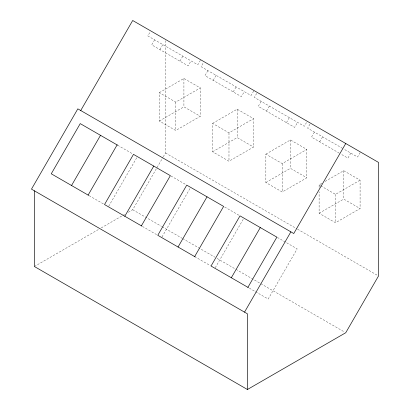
<?xml version="1.0" encoding="UTF-8"?>
<svg xmlns="http://www.w3.org/2000/svg" width="410" height="410" viewBox="0 0 410 410"><rect width="100%" height="100%" fill="white"/><g stroke="black" fill="none" stroke-linecap="round" stroke-linejoin="round"><path stroke-width="0.31" stroke-dasharray="2.05 1.54" d="M200.413 60.26L197.81 64.78L147.841 35.931L150.157 31.918M154.621 39.847L151.726 44.864L188.128 65.882L191.024 60.864M159.921 49.595L162.816 44.577M179.934 61.151L182.829 56.134M108.732 206.24L137.063 157.163M253.677 91.01L251.069 95.53L201.1 66.681L203.421 62.668M207.885 70.597L204.99 75.614L241.387 96.632L244.283 91.614M128.284 212.283L132.702 209.73L162.934 157.373M163.252 156.82L165.481 152.961L165.481 40.698M213.179 80.345L216.08 75.327M233.193 91.901L236.093 86.884M161.991 236.99L190.327 187.913M256.68 93.413L254.364 97.431L304.328 126.28L306.936 121.76M261.144 101.347L258.249 106.364L294.652 127.382L297.547 122.364M266.444 111.095L269.339 106.077M286.457 122.651L289.352 117.629M215.25 267.74L243.586 218.663M309.939 124.163L307.623 128.181L343.062 148.64M314.403 132.097L311.508 137.114L340.167 153.658M319.703 141.845L322.598 136.827M350.806 153.109L347.911 158.132L340.71 153.975M360.195 152.51L357.587 157.03L343.616 148.958M159.331 92.645L183.916 78.454L200.305 87.914L200.305 116.296L175.721 130.493L159.331 121.032L159.331 92.645L175.721 102.105L200.305 87.914M159.331 121.032L183.916 106.836L200.305 116.296M212.595 123.395L237.175 109.203L253.564 118.664L253.564 147.047L228.98 161.243L212.595 151.777L212.595 123.395L228.98 132.855L253.564 118.664M212.595 151.777L237.175 137.586L253.564 147.047M34.373 266.5L99.005 229.185M101.214 227.909L122.206 215.793M122.759 215.47L124.968 214.199M265.854 154.145L290.439 139.953L306.823 149.414L306.823 177.796L282.244 191.993L265.854 182.527L265.854 154.145L282.244 163.605L306.823 149.414M265.854 182.527L290.439 168.336L306.823 177.796M319.113 187.416L319.113 184.895L321.845 183.316M325.125 181.425L343.698 170.703L360.088 180.164L360.088 208.546L335.503 222.743L319.113 213.277L319.113 191.834M320.753 185.838L335.503 194.355L360.088 180.164M319.113 213.277L343.698 199.086L360.088 208.546M319.113 184.895L320.21 185.525M165.481 152.961L296.968 228.877M297.522 229.195L377.969 275.643M117.649 145.222L132.999 154.083M170.914 175.972L186.258 184.833M224.644 206.994L239.517 215.583M277.35 237.426L297.163 248.865L268.196 299.039L247.917 287.333M132.702 209.73L161.55 226.387M162.109 226.709L182.081 238.241M182.635 238.558L214.814 257.137M217.034 258.418L235.34 268.991M235.893 269.308L260.309 283.402M260.862 283.725L344.636 332.09M89.149 195.672L104.027 204.262M142.413 226.422L157.286 235.012M194.653 256.583L210.55 265.762M343.698 170.703L343.698 199.086M335.503 194.355L335.503 222.743M290.439 139.953L290.439 168.336M282.244 163.605L282.244 191.993M237.175 109.203L237.175 137.586M228.98 132.855L228.98 161.243M183.916 78.454L183.916 106.836M175.721 102.105L175.721 130.493"/><path stroke-width="0.61" d="M80.729 110.526L132.702 20.5L378.522 162.421L378.522 275.961L345.748 332.73L247.42 389.5L34.373 266.5L34.373 190.809M71.54 185.504L100.511 135.326M88.135 195.083L117.101 144.904M124.799 216.254L153.77 166.076M141.394 225.833L170.365 175.654L133.491 154.365L104.519 204.544L141.86 226.105M178.063 247.004L207.029 196.826M194.653 256.583L223.624 206.404L186.75 185.115L157.783 235.294L195.119 256.855M231.322 277.755L260.294 227.576M247.917 287.333L276.883 237.154L240.014 215.865L211.042 266.044L248.383 287.605M244.519 312.133L290.874 231.85M345.748 143.5L293.77 233.521L77.828 108.85L31.478 189.133L247.42 313.809L247.42 389.5M117.567 145.176L80.232 123.62L51.26 173.794L88.601 195.355"/></g></svg>
